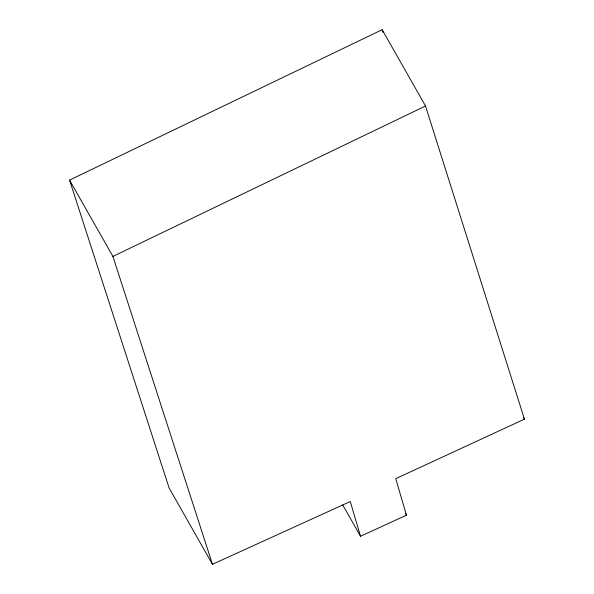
<?xml version="1.0" encoding="UTF-8"?>
<svg xmlns="http://www.w3.org/2000/svg" width="594" height="594" viewBox="0 0 594 594"><rect width="100%" height="100%" fill="white"/><g stroke="black" fill="none" stroke-linecap="round" stroke-linejoin="round"><path stroke-width="0.89" d="M360.513 536.271L350.274 501.529L212.459 564.3L169.112 487.993L69.565 180.108L382.172 29.7L425.519 106.007L524.435 419.164L395.738 478.675L406.459 515.176L360.513 536.271L342.723 504.945M212.459 564.3L112.912 256.415L425.519 106.007M523.522 417.552L524.435 419.164M405.546 513.572L406.459 515.176M69.565 180.108L112.912 256.415M382.172 29.7L383.011 32.351"/></g></svg>
